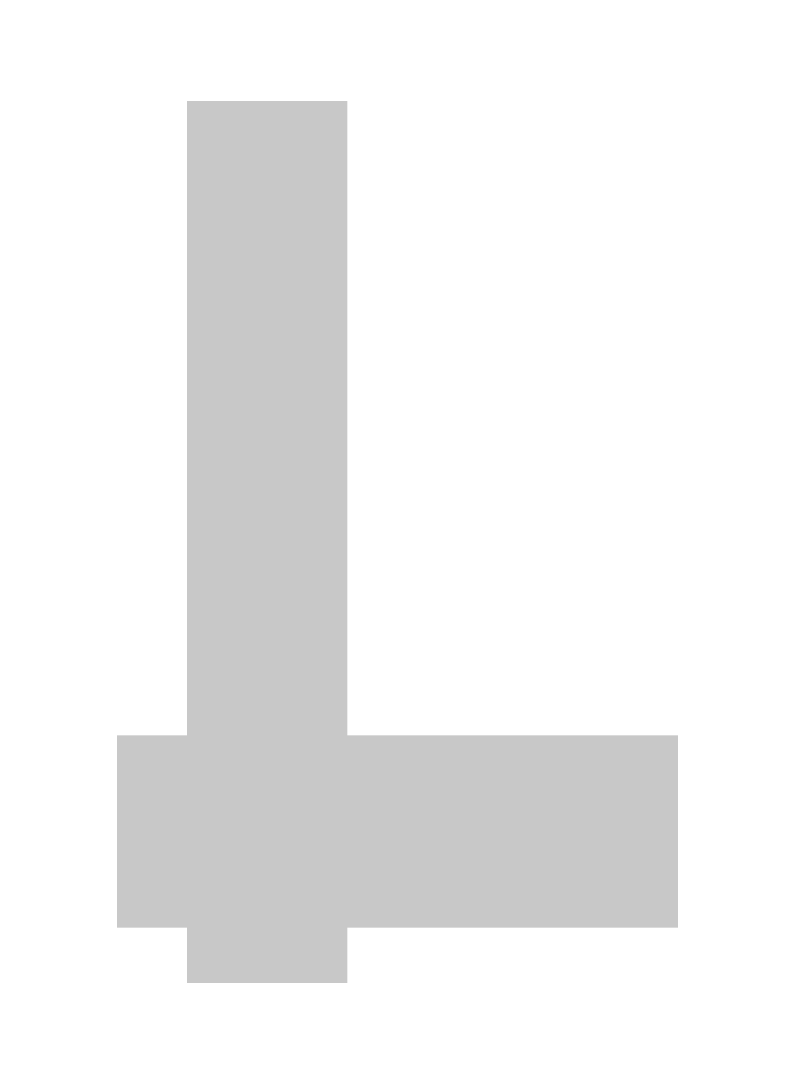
# Model space of a CAD drawing. Extents: x -154 to 316, y -144 to 506.
import ezdxf

# ---------------------------------------------------------------- set-up
doc = ezdxf.new("R2010")
doc.units = 0
doc.header["$LTSCALE"] = 100
doc.layers.get('0').update_dxf_attribs({"linetype": 'CONTINUOUS'})

msp = doc.modelspace()

# ---------------------------------------------------------------- linework, layer by layer
at = {"color": 0}
for points, const_width in [([(0, 455.59), (0, -94.41)], 100), ([(-93.62, 0), (256.38, 0)], 120)]:
    msp.add_lwpolyline(points, dxfattribs=dict(at, const_width=const_width))

doc.saveas('drawing.dxf')
